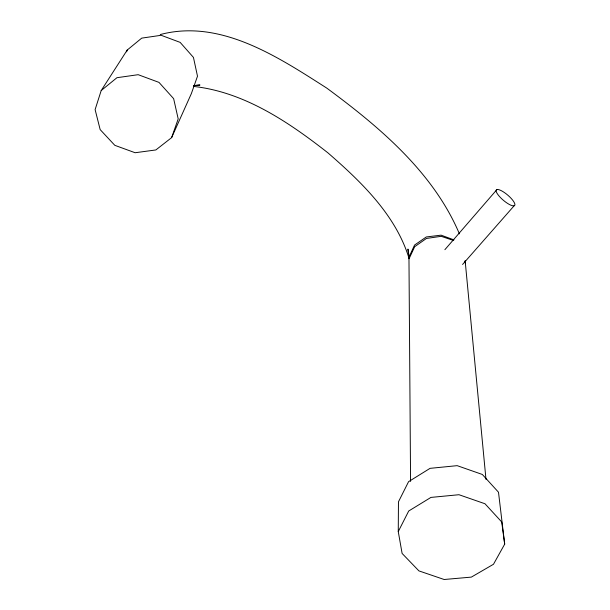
<?xml version="1.0" encoding="UTF-8"?>
<svg xmlns="http://www.w3.org/2000/svg" width="610" height="610" viewBox="0 0 610 610"><rect width="100%" height="100%" fill="white"/><g stroke="black" fill="none" stroke-linecap="round" stroke-linejoin="round"><path stroke-width="0.91" d="M398.261 531.569L398.46 501.824L408.57 481.679L430.065 468.343L457.164 465.659L482.312 474.458L498.492 492.217L504.691 544.128L493.482 564.265L471.339 577.113L444.156 579.5L418.917 570.891L402.112 553.445L398.261 531.569L408.715 511.005L430.942 497.409L458.972 494.718L484.98 503.753L501.695 521.946L504.691 544.128M101.191 90.555L95.114 109.594L100.162 129.61L114.81 145.325L135.13 152.736L155.863 149.946L171.624 137.631L191.357 93.612L197.495 76.197L193.446 57.416L180.148 42.38L161.154 35.288L141.718 38.125L127.2 50.058L101.191 90.555L116.945 77.706L138.165 74.687L158.981 82.388L173.636 98.645L178.196 118.897L171.624 137.631M126.621 51.827L127.2 50.058M444.881 249.681L496.99 189.504M462.563 264.481L514.1 205.814A12.032 3.385 40.4 0 0 504.569 192.668A12.032 3.385 40.4 0 0 497.867 194.521A12.032 3.385 40.4 0 0 514.1 205.814M160.255 34.549C220.599 18.574 278.229 57.134 326.716 88.061C379.367 126.895 433.336 172.226 459.406 233.843M193.515 85.644L199.981 85.011L193.416 85.575M193.484 86.414C244.313 92.019 288.698 122.084 327.989 152.904C361.379 181.971 395.844 215.01 409.089 258.518M453.169 240.348L441.19 236.322L426.436 238.457L414.663 246.722L409.051 258.8L407.945 249.032L408.974 255.582M453.962 239.882L441.076 235.155L426.298 236.962L414.541 245.083L408.959 257.267L410.576 481.42M465.155 260.912L485.987 479.407M465.087 260.935L465.453 263.657"/></g></svg>
